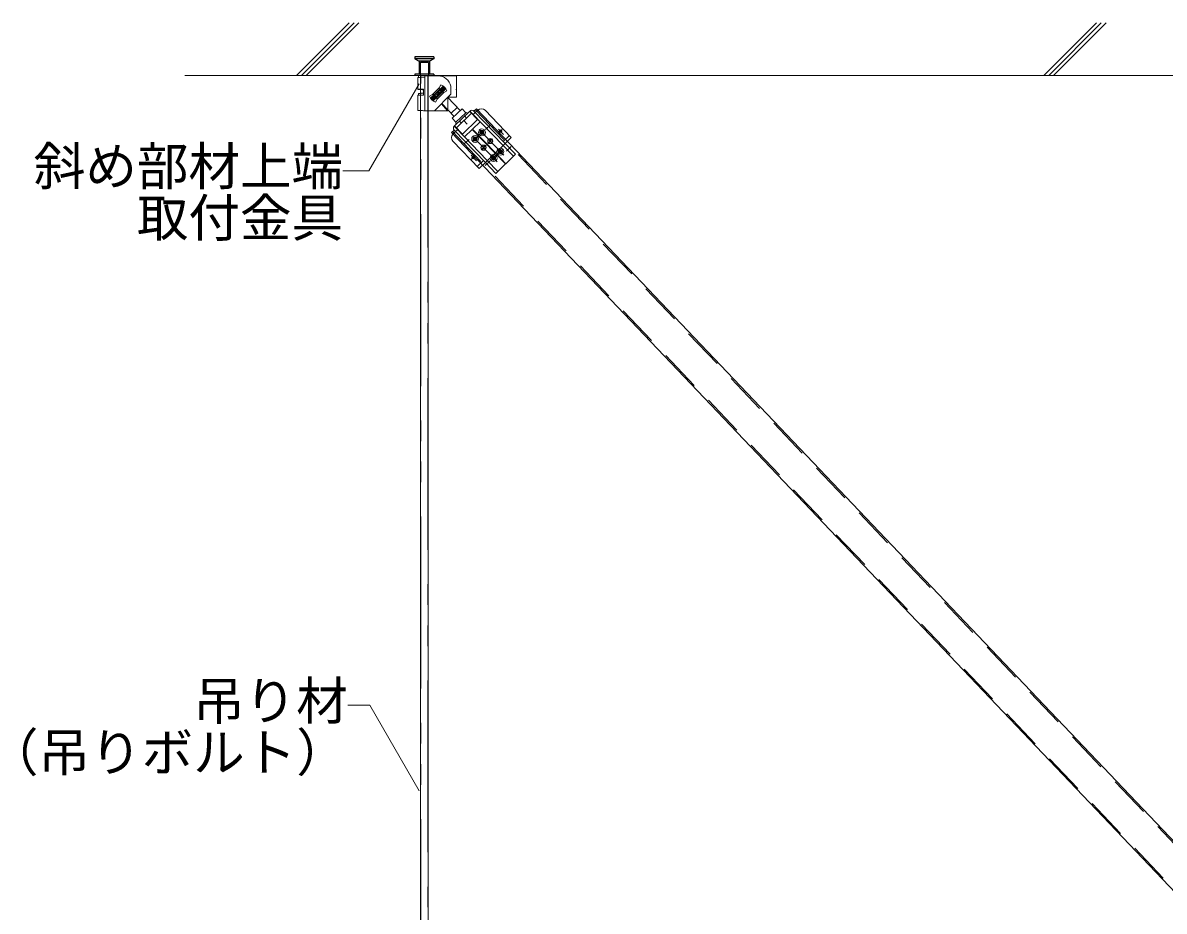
# Model space of a CAD drawing. Units: millimetres on the paper, with parts at other scales. Extents: x -195 to 195, y -140 to 138.
# Drawn here: x -118.94 to -85.71, y -78.46 to -52.62 of the extents above; entities that cross this region are included whole.
import ezdxf
from ezdxf.enums import TextEntityAlignment as Align

# ---------------------------------------------------------------- set-up
doc = ezdxf.new("R2010")
doc.units = ezdxf.units.MM
for name, pattern in [('CHAIN1', [8, 5, -1, 1, -1]), ('DASHED1', [1.8, 1.2, -0.6]), ('DOUBLE_CHAIN1', [8.8, 5, -1, 0.6, -0.6, 0.6, -1])]:
    doc.linetypes.add(name, pattern=pattern)
for name, color, linetype, lineweight in [('7-1_吊り材', 7, 'Continuous', 18), ('7-4_ブレース・補強材', 3, 'DASHED1', 18), ('7-6_文字', 3, 'Continuous', 18), ('7-9_躯体他', 4, 'Continuous', 9), ('7-C_ビス・アンカーボルト・強調図形', 2, 'Continuous', 25)]:
    doc.layers.add(name, color=color, linetype=linetype, lineweight=lineweight)
doc.styles.add('ＭＳ ゴシック', font='')
doc.styles.get('ＭＳ ゴシック').set_extended_font_data('MS Gothic')

msp = doc.modelspace()

# ---------------------------------------------------------------- linework, layer by layer
at = {"layer": '7-1_吊り材'}
for p, q in [((-107.362, -54.151), (-107.362, -98.384)), ((-107.137, -54.151), (-107.137, -98.384))]:
    msp.add_line(p, q, dxfattribs=at)
at = {"layer": '7-1_吊り材', "linetype": 'DOUBLE_CHAIN1'}
for p, q in [((-107.348, -98.384), (-107.348, -54.151)), ((-107.151, -54.151), (-107.151, -98.384))]:
    msp.add_line(p, q, dxfattribs=at)
at = {"layer": '7-4_ブレース・補強材'}
for p, q in [((-105.764, -55.144), (-62.865, -100.192)), ((-106.43, -55.779), (-63.531, -100.826))]:
    msp.add_line(p, q, dxfattribs=at)
at = {"layer": '7-4_ブレース・補強材', "linetype": 'Continuous'}
for p, q in [((-105.735, -55.117), (-62.836, -100.164)), ((-106.459, -55.806), (-63.56, -100.854))]:
    msp.add_line(p, q, dxfattribs=at)
at = {"layer": '7-6_文字'}
for p, q in [((-107.328, -54.151), (-107.378, -54.151)), ((-107.237, -54.151), (-107.328, -54.151)), ((-107.237, -54.151), (-107.137, -54.151)), ((-107.442, -54.209), (-107.442, -54.554)), ((-107.417, -54.158), (-107.417, -54.204)), ((-107.362, -54.214), (-107.362, -54.214)), ((-107.237, -54.158), (-106.849, -54.158)), ((-107.237, -55.126), (-107.237, -54.2)), ((-107.071, -54.804), (-106.705, -54.456)), ((-106.849, -54.158), (-106.312, -54.158)), ((-106.819, -54.507), (-106.77, -54.421)), ((-106.706, -54.491), (-106.705, -54.456)), ((-106.705, -54.456), (-106.628, -54.538)), ((-106.312, -54.782), (-106.312, -54.158)), ((-107.442, -54.729), (-107.442, -55.165)), ((-107.417, -54.673), (-107.417, -54.724)), ((-107.275, -54.545), (-107.273, -54.72)), ((-107.014, -54.701), (-107.099, -54.75)), ((-106.993, -54.886), (-107.071, -54.804)), ((-107.036, -54.805), (-107.071, -54.804)), ((-107.036, -54.805), (-106.706, -54.491)), ((-106.992, -54.85), (-107.036, -54.805)), ((-106.819, -54.507), (-107.014, -54.701)), ((-107.004, -54.687), (-106.876, -54.828)), ((-106.94, -54.757), (-107.001, -54.816)), ((-106.628, -54.538), (-106.993, -54.886)), ((-106.663, -54.537), (-106.992, -54.85)), ((-106.474, -54.695), (-106.952, -55.173)), ((-106.849, -54.671), (-106.895, -54.714)), ((-106.849, -54.671), (-106.892, -54.626)), ((-106.685, -54.641), (-106.879, -54.835)), ((-106.849, -54.671), (-106.804, -54.628)), ((-106.849, -54.671), (-106.806, -54.716)), ((-106.826, -54.517), (-106.692, -54.652)), ((-106.759, -54.585), (-106.697, -54.526)), ((-106.706, -54.491), (-106.663, -54.537)), ((-106.685, -54.641), (-106.599, -54.591)), ((-106.663, -54.537), (-106.628, -54.538)), ((-106.566, -54.787), (-106.204, -55.167)), ((-106.312, -54.782), (-106.562, -54.782)), ((-106.562, -54.782), (-106.562, -55.173)), ((-106.514, -54.782), (-106.539, -54.76)), ((-106.474, -54.695), (-106.474, -54.533)), ((-106.312, -54.546), (-106.319, -54.546)), ((-106.312, -54.782), (-106.312, -54.571)), ((-107.237, -55.173), (-107.237, -55.126)), ((-106.992, -54.85), (-106.993, -54.886)), ((-106.879, -54.835), (-106.929, -54.921)), ((-106.575, -55.173), (-106.754, -54.975)), ((-106.743, -54.964), (-106.385, -55.34)), ((-106.471, -55.249), (-106.29, -55.077)), ((-105.735, -55.117), (-105.807, -55.186)), ((-107.237, -55.173), (-106.562, -55.173)), ((-106.329, -55.507), (-106.439, -55.391)), ((-105.92, -55.184), (-106.379, -55.627)), ((-106.328, -55.508), (-106.04, -55.231)), ((-105.7, -55.43), (-106.141, -55.856)), ((-106.112, -55.445), (-106.001, -55.561)), ((-105.929, -55.193), (-105.7, -55.43)), ((-105.864, -55.242), (-105.873, -55.25)), ((-105.864, -55.242), (-104.957, -56.183)), ((-105.807, -55.186), (-104.899, -56.127)), ((-105.694, -55.157), (-105.767, -55.228)), ((-105.482, -55.161), (-104.718, -55.953)), ((-106.381, -55.74), (-106.454, -55.811)), ((-106.414, -55.851), (-106.341, -55.781)), ((-106.381, -55.74), (-105.473, -56.681)), ((-106.37, -55.618), (-106.141, -55.856)), ((-106.35, -55.772), (-106.341, -55.781)), ((-106.323, -55.684), (-106.314, -55.676)), ((-106.323, -55.684), (-105.416, -56.625)), ((-106.292, -55.717), (-106.283, -55.726)), ((-106.079, -55.938), (-105.854, -55.721)), ((-105.191, -56.409), (-105.854, -55.721)), ((-105.62, -55.496), (-105.845, -55.712)), ((-105.182, -56.4), (-105.845, -55.712)), ((-105.631, -55.791), (-105.631, -55.816)), ((-105.631, -55.791), (-105.598, -55.792)), ((-105.585, -55.747), (-105.585, -55.78)), ((-105.585, -55.747), (-105.56, -55.748)), ((-105.56, -55.748), (-105.56, -55.78)), ((-105.548, -55.793), (-105.516, -55.794)), ((-105.516, -55.794), (-105.516, -55.819)), ((-106.418, -56.064), (-105.654, -56.855)), ((-105.828, -55.982), (-105.829, -56.007)), ((-105.829, -56.007), (-105.796, -56.008)), ((-105.828, -55.982), (-105.796, -55.983)), ((-105.784, -56.021), (-105.785, -56.053)), ((-105.785, -56.053), (-105.76, -56.054)), ((-105.783, -55.938), (-105.783, -55.971)), ((-105.783, -55.938), (-105.758, -55.939)), ((-105.759, -56.021), (-105.76, -56.054)), ((-105.758, -55.939), (-105.758, -55.971)), ((-105.746, -55.984), (-105.714, -55.984)), ((-105.746, -56.009), (-105.714, -56.009)), ((-105.714, -55.984), (-105.714, -56.009)), ((-105.631, -55.816), (-105.599, -55.817)), ((-105.586, -55.83), (-105.587, -55.862)), ((-105.587, -55.862), (-105.562, -55.863)), ((-105.561, -55.83), (-105.562, -55.863)), ((-105.549, -55.818), (-105.516, -55.819)), ((-105.33, -56.057), (-105.382, -56.013)), ((-105.33, -56.057), (-105.379, -56.104)), ((-105.379, -56.104), (-105.306, -56.082)), ((-105.365, -56.027), (-105.325, -56.033)), ((-105.33, -56.057), (-105.317, -55.991)), ((-105.33, -56.057), (-105.283, -56.105)), ((-104.899, -56.127), (-104.718, -55.953)), ((-104.899, -56.127), (-104.596, -56.442)), ((-105.528, -56.248), (-105.58, -56.204)), ((-105.528, -56.248), (-105.577, -56.295)), ((-105.577, -56.295), (-105.504, -56.273)), ((-105.563, -56.218), (-105.523, -56.224)), ((-105.528, -56.248), (-105.515, -56.182)), ((-105.528, -56.248), (-105.481, -56.296)), ((-105.191, -56.409), (-105.182, -56.4)), ((-105.191, -56.409), (-104.887, -56.724)), ((-105.182, -56.4), (-104.878, -56.715)), ((-105.093, -56.349), (-105.093, -56.374)), ((-105.093, -56.349), (-105.06, -56.35)), ((-105.093, -56.374), (-105.061, -56.375)), ((-105.048, -56.388), (-105.049, -56.42)), ((-105.049, -56.42), (-105.024, -56.421)), ((-105.047, -56.305), (-105.047, -56.338)), ((-105.047, -56.305), (-105.022, -56.306)), ((-105.023, -56.388), (-105.024, -56.421)), ((-105.022, -56.306), (-105.022, -56.338)), ((-105.011, -56.376), (-104.978, -56.376)), ((-105.01, -56.351), (-104.978, -56.351)), ((-104.978, -56.351), (-104.978, -56.376)), ((-104.596, -56.442), (-104.878, -56.715)), ((-105.654, -56.855), (-105.473, -56.681)), ((-105.473, -56.681), (-105.17, -56.996)), ((-105.291, -56.54), (-105.291, -56.565)), ((-105.291, -56.54), (-105.258, -56.541)), ((-105.291, -56.565), (-105.259, -56.566)), ((-105.246, -56.578), (-105.247, -56.611)), ((-105.247, -56.611), (-105.222, -56.611)), ((-105.245, -56.496), (-105.245, -56.528)), ((-105.245, -56.496), (-105.22, -56.496)), ((-105.221, -56.579), (-105.222, -56.611)), ((-105.22, -56.496), (-105.22, -56.529)), ((-105.209, -56.567), (-105.176, -56.567)), ((-105.208, -56.542), (-105.176, -56.542)), ((-105.176, -56.542), (-105.176, -56.567)), ((-105.17, -56.996), (-104.887, -56.724))]:
    msp.add_line(p, q, dxfattribs=at)
at = {"layer": '7-6_文字', "linetype": 'DASHED1'}
for p, q in [((-107.362, -54.151), (-107.362, -54.776)), ((-107.137, -54.151), (-107.137, -54.776)), ((-107.362, -54.164), (-107.362, -54.526)), ((-107.362, -54.679), (-107.362, -55.171)), ((-106.974, -54.712), (-106.897, -54.794)), ((-106.959, -54.698), (-106.881, -54.779)), ((-106.817, -54.563), (-106.74, -54.644)), ((-106.802, -54.548), (-106.724, -54.63)), ((-106.503, -55.126), (-106.503, -55.126)), ((-106.314, -55.676), (-105.873, -55.25)), ((-106.226, -55.479), (-106.17, -55.537)), ((-106.073, -55.332), (-106.017, -55.389)), ((-105.864, -55.242), (-105.92, -55.184)), ((-105.767, -55.228), (-105.825, -55.283)), ((-106.323, -55.684), (-106.379, -55.627)), ((-106.341, -55.781), (-106.283, -55.726)), ((-105.182, -56.4), (-104.899, -56.127)), ((-104.955, -56.07), (-104.774, -55.895)), ((-105.473, -56.681), (-105.191, -56.409)), ((-105.246, -56.351), (-105.237, -56.342)), ((-104.957, -56.183), (-104.653, -56.498)), ((-105.71, -56.798), (-105.529, -56.623)), ((-105.416, -56.625), (-105.112, -56.94))]:
    msp.add_line(p, q, dxfattribs=at)
at = {"layer": '7-6_文字', "linetype": 'CHAIN1'}
for p, q in [((-105.65, -55.725), (-104.932, -56.47)), ((-105.645, -55.874), (-105.507, -55.741)), ((-105.469, -55.722), (-105.326, -55.584)), ((-105.093, -55.708), (-104.942, -55.866)), ((-105.09, -55.825), (-104.98, -55.719)), ((-106.085, -56.142), (-105.944, -56.007)), ((-105.848, -55.916), (-105.13, -56.661)), ((-105.839, -56.061), (-105.695, -55.922)), ((-105.402, -56.126), (-105.264, -55.993)), ((-105.885, -56.472), (-105.734, -56.629)), ((-105.596, -56.313), (-105.452, -56.174)), ((-104.969, -56.299), (-105.116, -56.441)), ((-104.862, -56.352), (-104.719, -56.214)), ((-105.884, -56.591), (-105.768, -56.479)), ((-105.478, -56.772), (-105.337, -56.636)), ((-105.301, -56.619), (-105.157, -56.48))]:
    msp.add_line(p, q, dxfattribs=at)
at = {"layer": '7-6_文字'}
for points in [[(-107.362, -54.164), (-107.349, -54.157), (-107.339, -54.151)], [(-107.237, -54.2), (-107.237, -54.158), (-107.237, -54.151)], [(-107.237, -54.2), (-107.272, -54.2), (-107.307, -54.2), (-107.339, -54.201), (-107.369, -54.202), (-107.394, -54.203), (-107.414, -54.204), (-107.43, -54.205), (-107.439, -54.207), (-107.442, -54.209)], [(-107.275, -54.545), (-107.309, -54.545), (-107.341, -54.546), (-107.371, -54.547), (-107.395, -54.548), (-107.416, -54.549), (-107.43, -54.551), (-107.439, -54.552), (-107.442, -54.554), (-107.438, -54.555), (-107.429, -54.557), (-107.413, -54.558), (-107.392, -54.559), (-107.367, -54.561), (-107.337, -54.561), (-107.305, -54.562), (-107.275, -54.562)], [(-107.274, -54.72), (-107.308, -54.72), (-107.34, -54.721), (-107.37, -54.722), (-107.395, -54.723), (-107.415, -54.724), (-107.43, -54.726), (-107.439, -54.727), (-107.442, -54.729)], [(-107.275, -54.548), (-107.295, -54.549), (-107.313, -54.549), (-107.329, -54.55), (-107.343, -54.551), (-107.353, -54.552), (-107.359, -54.552), (-107.362, -54.553), (-107.361, -54.554), (-107.356, -54.555), (-107.348, -54.556), (-107.336, -54.557), (-107.321, -54.558), (-107.304, -54.558), (-107.284, -54.559), (-107.275, -54.559)], [(-107.362, -54.679), (-107.349, -54.672), (-107.339, -54.666)], [(-106.319, -54.546), (-106.319, -54.571), (-106.312, -54.571)], [(-106.329, -55.507), (-106.039, -55.231), (-106.15, -55.116), (-106.439, -55.391)]]:
    msp.add_lwpolyline(points, dxfattribs=at)
at = {"layer": '7-6_文字', "color": 7}
for points in [[(-107.402, -54.388), (-108.863, -56.919), (-109.617, -56.919)], [(-107.399, -74.965), (-108.838, -72.473), (-109.479, -72.473)]]:
    msp.add_lwpolyline(points, dxfattribs=at)
at = {"layer": '7-6_文字', "linetype": 'DOUBLE_CHAIN1'}
msp.add_lwpolyline([(-107.237, -55.173), (-107.272, -55.173), (-107.307, -55.172), (-107.339, -55.172), (-107.369, -55.171), (-107.394, -55.17), (-107.414, -55.168), (-107.429, -55.167), (-107.442, -55.165)], dxfattribs=at)
at = {"layer": '7-6_文字'}
for centre, radius in [((-105.573, -55.805), 0.1), ((-105.573, -55.805), 0.0563), ((-105.033, -55.771), 0.0375), ((-105.771, -55.996), 0.1), ((-105.771, -55.996), 0.0563), ((-105.33, -56.057), 0.075), ((-105.33, -56.057), 0.075), ((-105.33, -56.057), 0.0675), ((-105.528, -56.248), 0.075), ((-105.528, -56.248), 0.075), ((-105.528, -56.248), 0.0675), ((-105.233, -56.554), 0.1), ((-105.035, -56.363), 0.1), ((-105.035, -56.363), 0.0563), ((-105.825, -56.534), 0.0375), ((-105.233, -56.554), 0.0563)]:
    msp.add_circle(centre, radius, dxfattribs=at)
for centre, radius, start, end in [((-107.283, -55.172), 1.022, 92.5588, 97.554), ((-106.849, -54.533), 0.375, 10.5472, 90), ((-106.849, -54.671), 0.263, 17.6267, 72.3739), ((-106.849, -54.533), 0.375, 0, 10.5472), ((-107.304, -55.437), 0.772, 87.7565, 98.3983), ((-106.849, -54.671), 0.263, 197.6258, 252.3738), ((-105.59, -55.265), 0.15, 43.9543, 133.9543), ((-106.023, -55.249), 0.025, 313.8702, 133.8701), ((-105.864, -55.242), 0.08, 43.9543, 133.9543), ((-106.323, -55.684), 0.08, 133.9543, 223.9543), ((-106.311, -55.526), 0.025, 133.8701, 313.8702), ((-105.598, -55.779), 0.0125, 268.8701, 358.8702), ((-105.548, -55.78), 0.0125, 178.8701, 268.8702), ((-106.31, -55.959), 0.15, 133.9543, 223.9543), ((-105.797, -56.02), 0.0125, 358.8702, 88.8701), ((-105.796, -55.97), 0.0125, 268.8701, 358.8702), ((-105.747, -56.021), 0.0125, 88.8701, 178.8701), ((-105.746, -55.971), 0.0125, 178.8701, 268.8702), ((-105.599, -55.829), 0.0125, 358.8702, 88.8701), ((-105.549, -55.83), 0.0125, 88.8701, 178.8701), ((-105.061, -56.387), 0.0125, 358.8702, 88.8701), ((-105.06, -56.337), 0.0125, 268.8701, 358.8702), ((-105.01, -56.338), 0.0125, 178.8701, 268.8702), ((-105.011, -56.388), 0.0125, 88.8701, 178.8701), ((-105.259, -56.578), 0.0125, 358.8702, 88.8701), ((-105.258, -56.528), 0.0125, 268.8701, 358.8702), ((-105.208, -56.529), 0.0125, 178.8701, 268.8702), ((-105.209, -56.579), 0.0125, 88.8701, 178.8701)]:
    msp.add_arc(centre, radius, start, end, dxfattribs=at)
at = {"layer": '7-9_躯体他'}
for p, q in [((-109.437, -52.619), (-110.967, -54.149)), ((-109.294, -52.617), (-110.826, -54.149)), ((-109.153, -52.617), (-110.684, -54.149)), ((-87.688, -52.619), (-89.218, -54.149)), ((-87.545, -52.617), (-89.076, -54.149)), ((-87.403, -52.617), (-88.935, -54.149)), ((-114.225, -54.149), (-55.735, -54.149))]:
    msp.add_line(p, q, dxfattribs=at)
at = {"layer": '7-C_ビス・アンカーボルト・強調図形', "linetype": 'DASHED1'}
for p, q in [((-106.974, -53.611), (-107.524, -53.611)), ((-107.524, -53.611), (-107.524, -53.661)), ((-106.974, -53.661), (-107.524, -53.661)), ((-107.524, -53.661), (-107.399, -53.736)), ((-107.099, -53.736), (-107.399, -53.736)), ((-107.399, -53.736), (-107.399, -54.111)), ((-107.374, -53.774), (-107.362, -53.774)), ((-107.374, -53.774), (-107.374, -54.149)), ((-107.124, -53.774), (-107.362, -53.774)), ((-107.124, -53.774), (-107.124, -54.149)), ((-106.974, -53.661), (-107.099, -53.736)), ((-107.099, -53.736), (-107.099, -54.111)), ((-106.974, -53.611), (-106.974, -53.661)), ((-106.974, -54.111), (-107.524, -54.111)), ((-107.524, -54.111), (-107.524, -54.149)), ((-106.974, -54.111), (-106.974, -54.149))]:
    msp.add_line(p, q, dxfattribs=at)

# ---------------------------------------------------------------- texts
at = {"layer": '7-6_文字', "color": 7, "style": 'ＭＳ ゴシック'}
for s, p in [('斜め部材上端', (-118.617, -57.669)), ('取付金具', (-115.617, -59.169)), ('吊り材', (-113.979, -73.223)), ('（吊りボルト）', (-119.979, -74.723))]:
    msp.add_text(s, height=1.1, dxfattribs=at).set_placement(p, align=Align.BOTTOM_LEFT)

doc.saveas('drawing.dxf')
